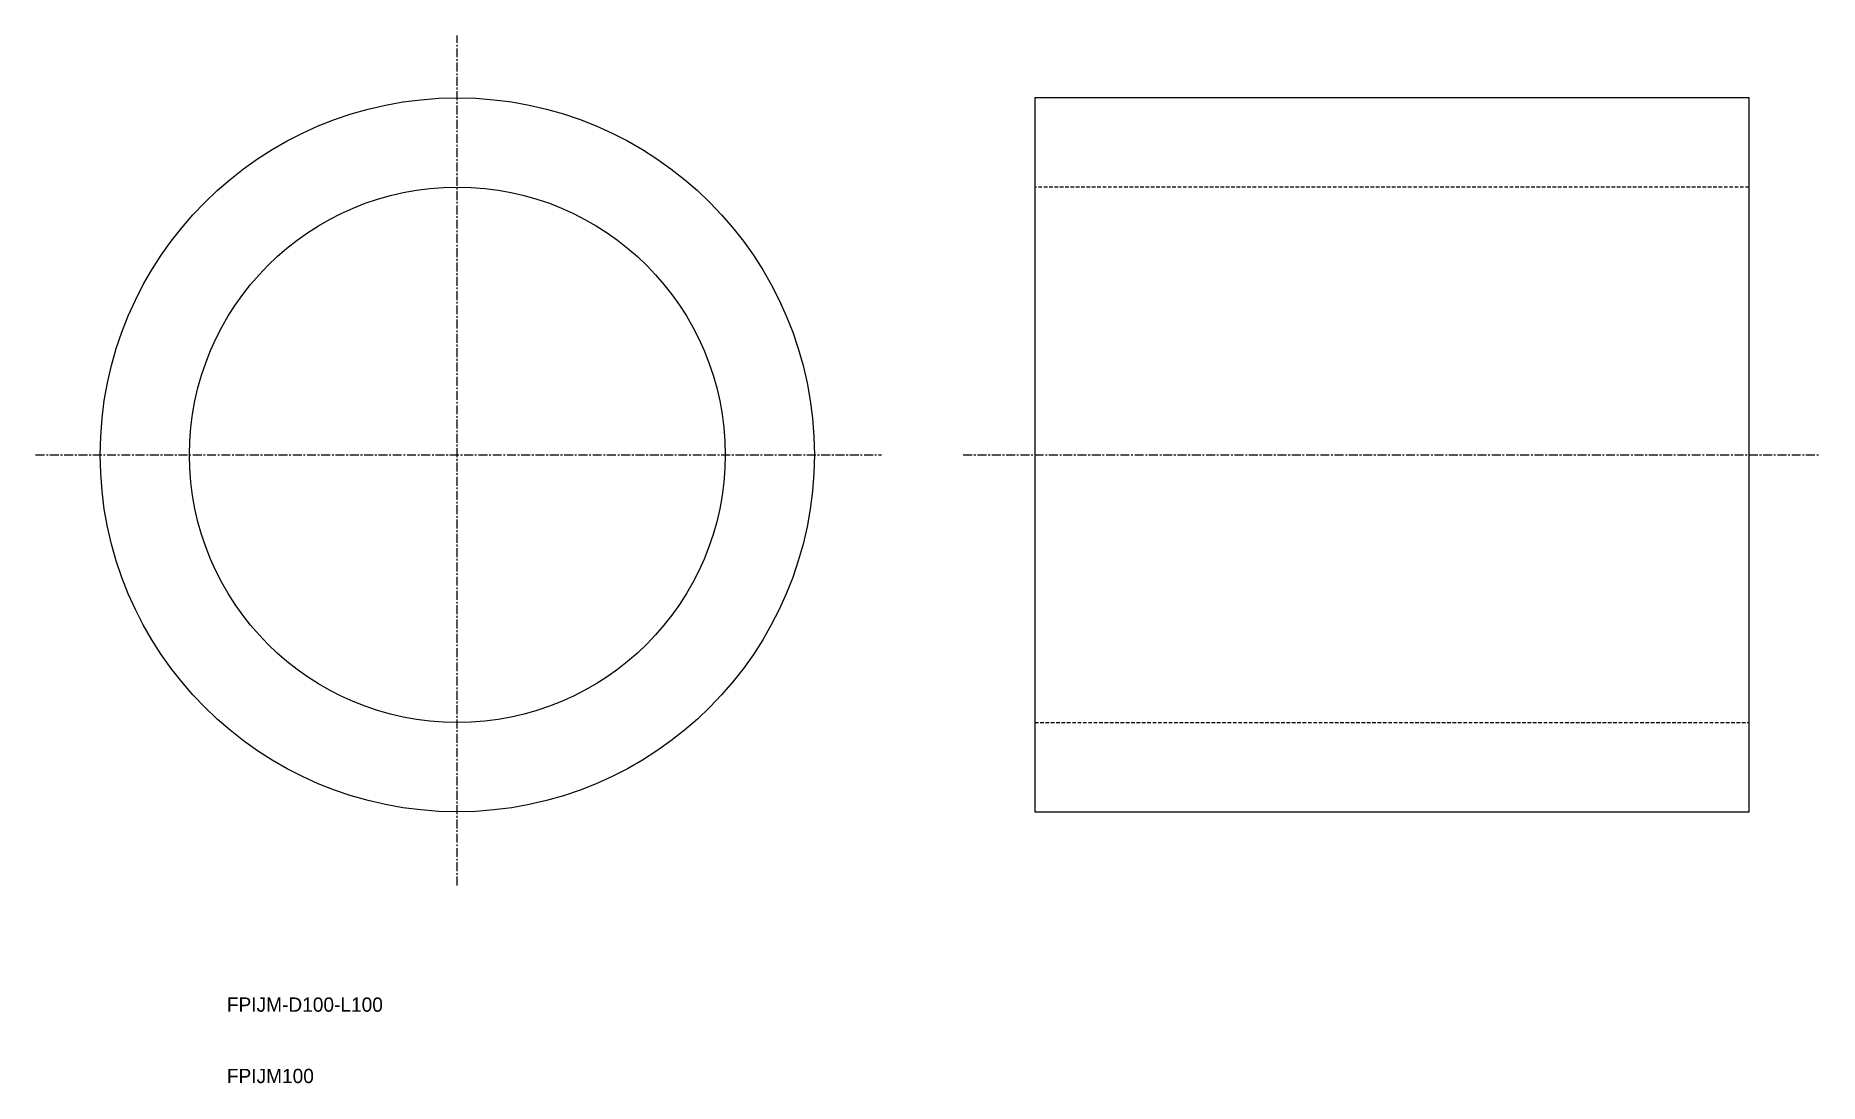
# Model space of a CAD drawing. Extents: x -17 to 233, y 10 to 157.
import ezdxf

# ---------------------------------------------------------------- set-up
doc = ezdxf.new("R2010")
doc.units = 0
doc.linetypes.add('CENTER', pattern=[2, 1.25, -0.25, 0.25, -0.25])
doc.linetypes.add('DASHED', pattern=[0.75, 0.5, -0.25])
doc.layers.get('0').update_dxf_attribs({"linetype": 'CONTINUOUS'})
doc.layers.add('CENTER', color=1, linetype='CENTER')

msp = doc.modelspace()

# ---------------------------------------------------------------- linework, layer by layer
at = {"color": 7, "linetype": 'CONTINUOUS'}
for p, q in [((223.14, 148), (123.14, 148)), ((123.14, 148), (123.14, 48)), ((223.14, 48), (223.14, 148)), ((123.14, 48), (223.14, 48))]:
    msp.add_line(p, q, dxfattribs=at)
at = {"color": 3, "linetype": 'DASHED'}
for p, q in [((223.14, 135.5), (123.14, 135.5)), ((123.14, 60.5), (223.14, 60.5))]:
    msp.add_line(p, q, dxfattribs=at)
at = {"color": 7, "linetype": 'CONTINUOUS'}
for radius in [50, 37.5]:
    msp.add_circle((42.27, 98), radius, dxfattribs=at)
at = {"layer": 'CENTER', "color": 1, "linetype": 'CENTER'}
for p, q in [((42.27, 37.68), (42.27, 156.71)), ((-16.77, 98), (101.67, 98)), ((113.12, 98), (232.99, 98))]:
    msp.add_line(p, q, dxfattribs=at)

# ---------------------------------------------------------------- texts
at = {"color": 7, "linetype": 'CONTINUOUS'}
for s, p in [('FPIJM-D100-L100', (10, 20)), ('FPIJM100', (10, 10))]:
    msp.add_text(s, height=2, dxfattribs=at).set_placement(p)

doc.saveas('drawing.dxf')
